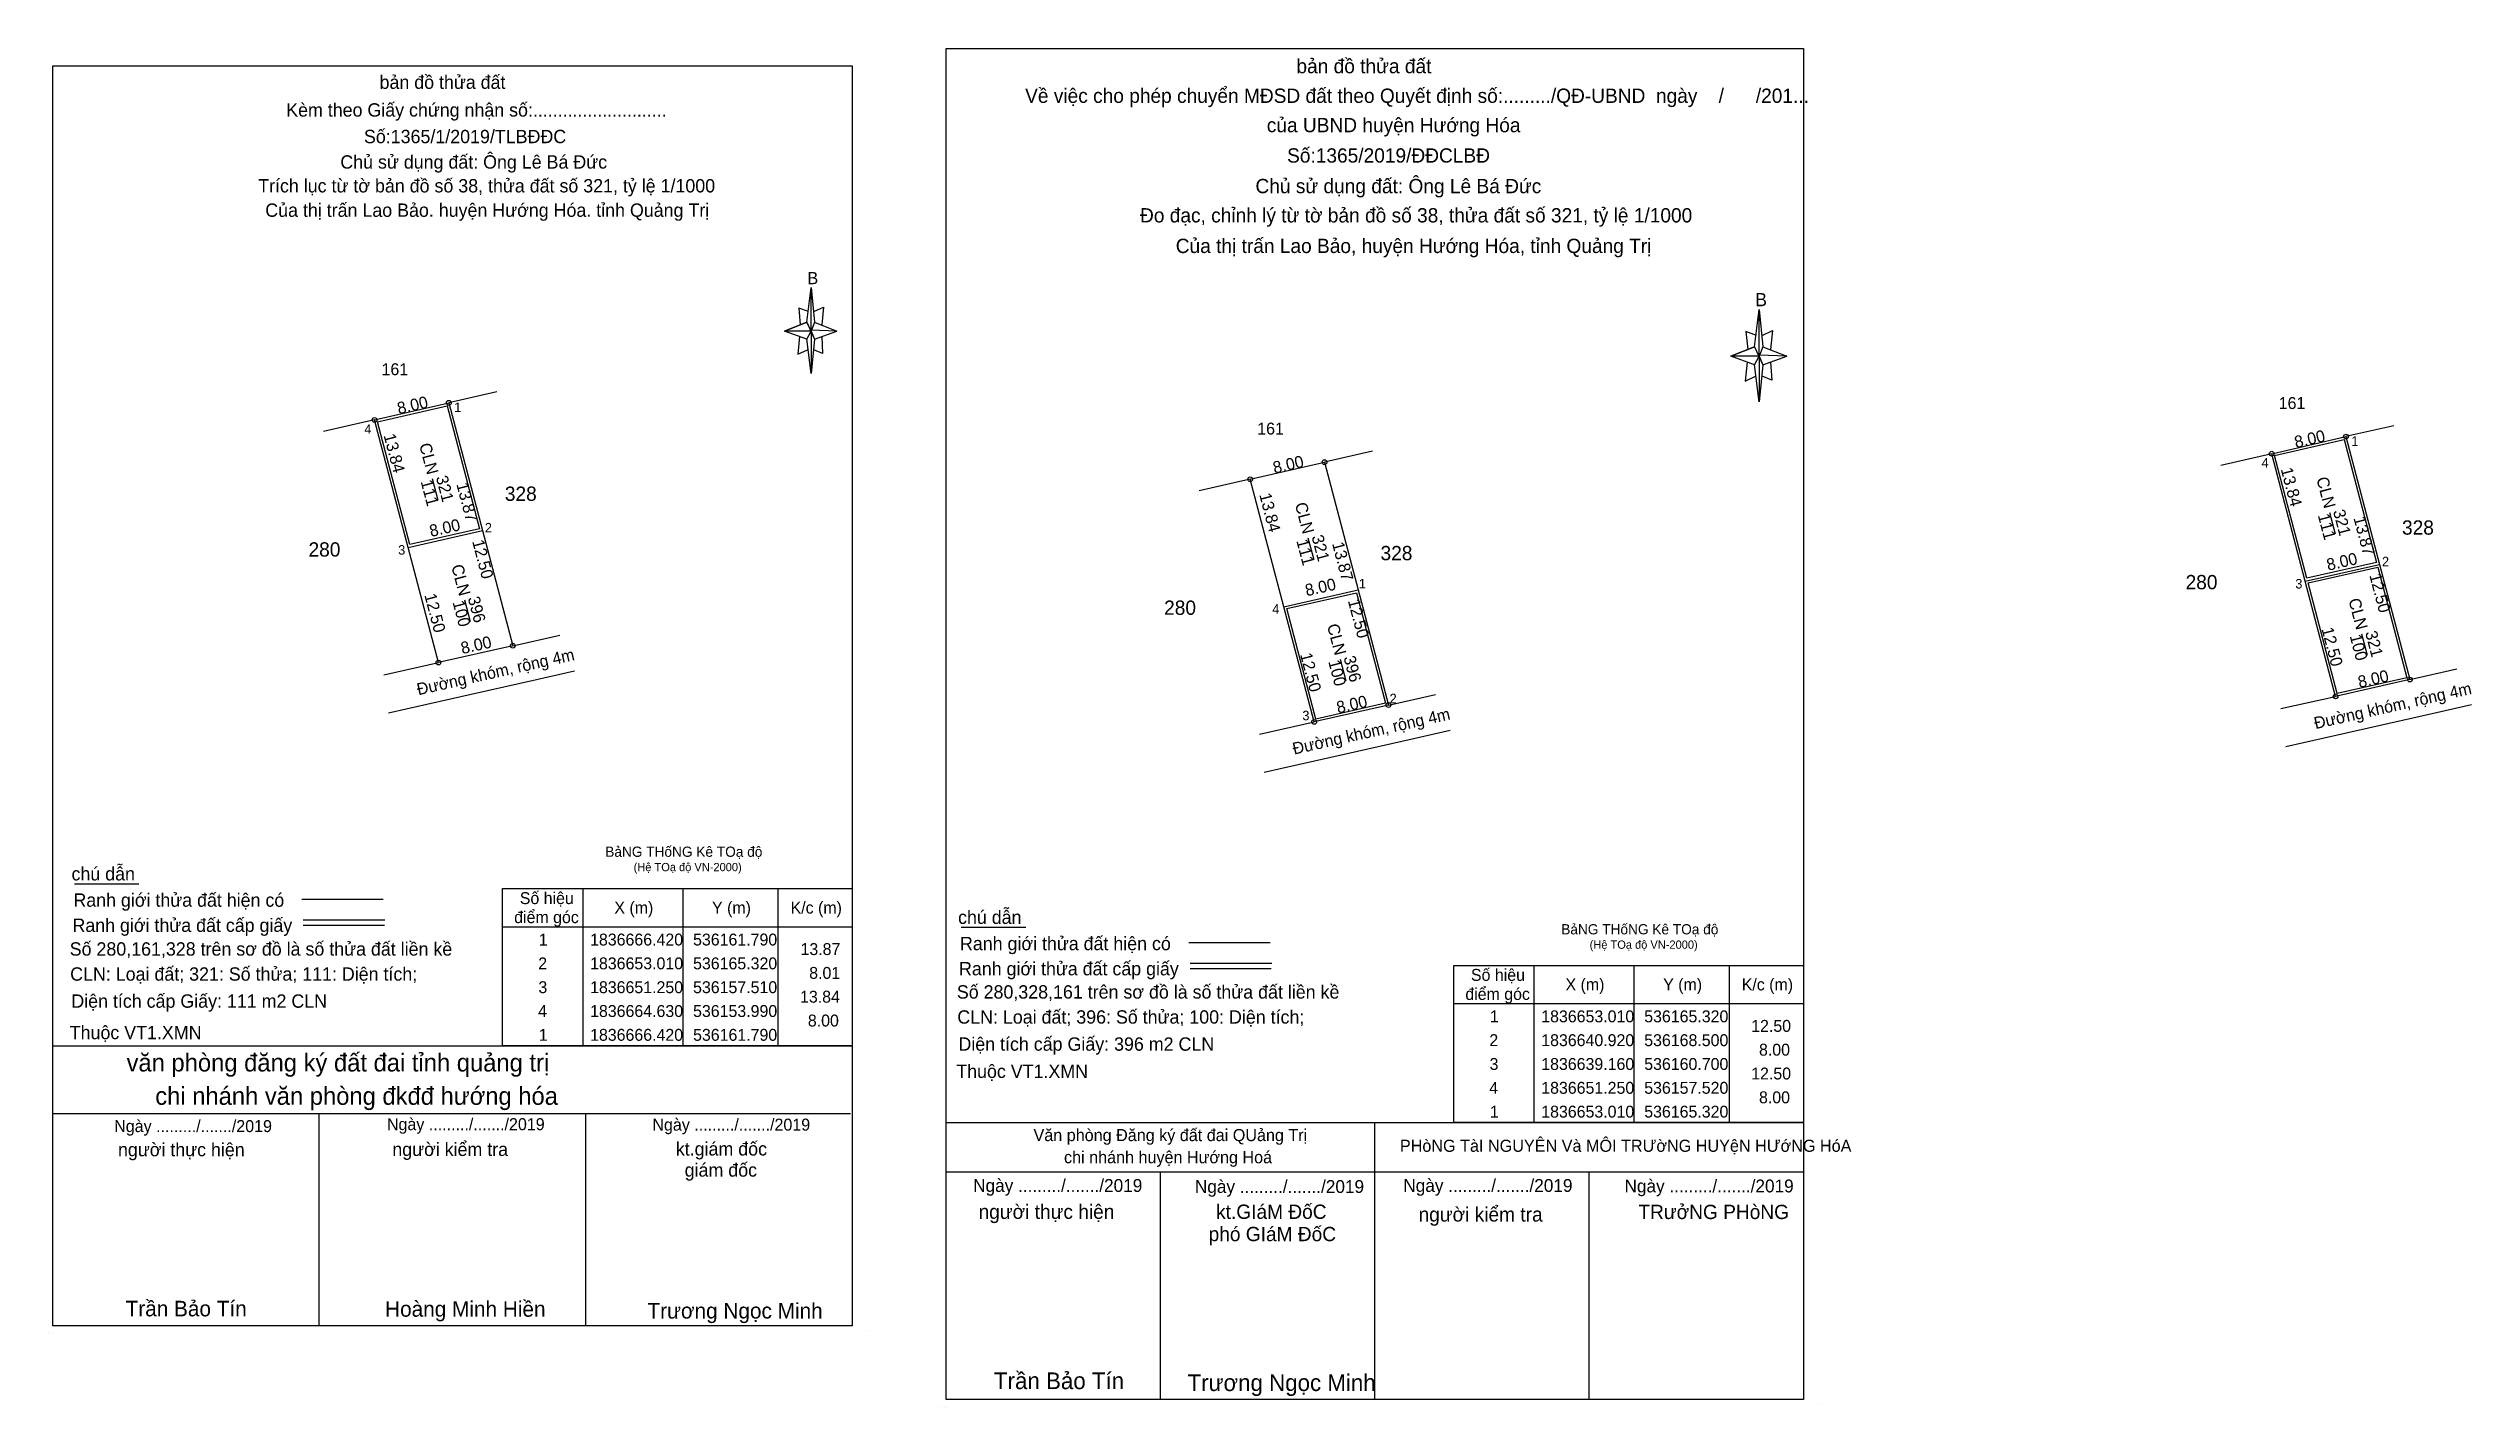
# Model space of a CAD drawing. Extents: x 535921 to 536175, y 1836565 to 1836707.
import ezdxf

# ---------------------------------------------------------------- set-up
doc = ezdxf.new("R2010")
doc.units = 0
for name, color, linetype in [('Level 1', 7, 'Continuous'), ('Level 10', 7, 'Continuous'), ('Level 13', 7, 'Continuous'), ('Level 17', 7, 'Continuous'), ('Level 2', 7, 'Continuous'), ('Level 5', 7, 'Continuous'), ('Level 6', 7, 'Continuous'), ('Level 63', 7, 'Continuous')]:
    doc.layers.add(name, color=color, linetype=linetype)

msp = doc.modelspace()

# ---------------------------------------------------------------- linework, layer by layer
at = {"layer": 'Level 1'}
for points in [[(536165.14, 1836652.71), (536168.19, 1836641.11), (536160.88, 1836639.46), (536157.83, 1836651.06)], [(536057.91, 1836650.03), (536060.96, 1836638.43), (536053.65, 1836636.78), (536050.6, 1836648.38)]]:
    msp.add_lwpolyline(points, close=True, dxfattribs=at)
at = {"layer": 'Level 10'}
for p, q in [((535967.67, 1836671.12), (535962.63, 1836669.97)), ((536166.83, 1836667.57), (536161.79, 1836666.42)), ((536059.6, 1836664.89), (536054.56, 1836663.74)), ((535969.34, 1836644.47), (535974.28, 1836645.59)), ((536168.5, 1836640.92), (536173.44, 1836642.04)), ((536061.27, 1836638.24), (536066.21, 1836639.36))]:
    msp.add_line(p, q, dxfattribs=at)
for points in [[(535954.83, 1836668.18), (535962.63, 1836669.97), (535966.16, 1836656.56)], [(535958.35, 1836654.8), (535954.83, 1836668.18), (535949.48, 1836666.95)], [(536153.99, 1836664.63), (536161.79, 1836666.42), (536165.32, 1836653.01)], [(536046.76, 1836661.95), (536054.56, 1836663.74), (536058.09, 1836650.33)], [(536157.51, 1836651.25), (536153.99, 1836664.63), (536148.64, 1836663.4)], [(536050.28, 1836648.57), (536046.76, 1836661.95), (536041.41, 1836660.72)], [(535966.16, 1836656.56), (535969.34, 1836644.47), (535961.54, 1836642.71)], [(535955.8, 1836641.42), (535961.54, 1836642.71), (535958.36, 1836654.8)], [(536154.96, 1836637.87), (536160.7, 1836639.16), (536157.52, 1836651.25)], [(536165.32, 1836653.01), (536168.5, 1836640.92), (536160.7, 1836639.16)], [(536047.73, 1836635.19), (536053.47, 1836636.48), (536050.29, 1836648.57)], [(536058.09, 1836650.33), (536061.27, 1836638.24), (536053.47, 1836636.48)], [(535956.3, 1836637.44), (535958.16, 1836637.86), (535964.99, 1836639.4), (535971.83, 1836640.94), (535975.81, 1836641.84)], [(536155.46, 1836633.89), (536157.32, 1836634.31), (536164.15, 1836635.85), (536170.99, 1836637.39), (536174.97, 1836638.29)], [(536048.23, 1836631.21), (536050.09, 1836631.63), (536056.92, 1836633.17), (536063.76, 1836634.71), (536067.74, 1836635.61)]]:
    msp.add_lwpolyline(points, dxfattribs=at)
at = {"layer": 'Level 13'}
for p, q in [((535960.89, 1836662.02), (535961.49, 1836659.76)), ((536160.05, 1836658.47), (536160.65, 1836656.21)), ((535958.35, 1836654.8), (535966.16, 1836656.56)), ((536052.82, 1836655.79), (536053.42, 1836653.53)), ((536157.51, 1836651.25), (536165.32, 1836653.01)), ((535964.26, 1836649.28), (535964.86, 1836647.02)), ((536050.28, 1836648.57), (536058.09, 1836650.33)), ((536163.42, 1836645.73), (536164.02, 1836643.47)), ((536056.19, 1836643.05), (536056.79, 1836640.79))]:
    msp.add_line(p, q, dxfattribs=at)
for centre in [(535954.83, 1836668.18), (535962.63, 1836669.97), (536161.79, 1836666.42), (536054.56, 1836663.74), (536153.99, 1836664.63), (536046.76, 1836661.95), (535969.34, 1836644.47), (535961.54, 1836642.71), (536168.5, 1836640.92), (536061.27, 1836638.24), (536160.7, 1836639.16), (536053.47, 1836636.48)]:
    msp.add_circle(centre, 0.25, dxfattribs=at)
at = {"layer": 'Level 17'}
for p, q in [((535923.33, 1836619.5), (535930.1, 1836619.5)), ((536016.43, 1836614.95), (536023.2, 1836614.95))]:
    msp.add_line(p, q, dxfattribs=at)
at = {"layer": 'Level 2'}
for p, q in [((535976.68, 1836618.98), (535976.68, 1836602.48)), ((535987.18, 1836618.98), (535987.18, 1836602.48)), ((535997.18, 1836618.98), (535997.18, 1836602.48)), ((535968.28, 1836614.98), (536004.98, 1836614.98))]:
    msp.add_line(p, q, dxfattribs=at)
for points in [[(535962.45, 1836669.67), (535965.85, 1836656.75), (535958.53, 1836655.1), (535955.14, 1836667.99)], [(536161.61, 1836666.12), (536165.01, 1836653.2), (536157.69, 1836651.55), (536154.3, 1836664.44)], [(535968.28, 1836618.98), (536004.98, 1836618.98), (536004.98, 1836602.48), (535968.28, 1836602.48)]]:
    msp.add_lwpolyline(points, close=True, dxfattribs=at)
at = {"layer": 'Level 5'}
for p, q in [((536000.2, 1836678.42), (536000.65, 1836682.06)), ((536000.38, 1836679.54), (535999.36, 1836679.91)), ((535999.36, 1836679.91), (535999.53, 1836678.15)), ((536000.95, 1836679.54), (536001.97, 1836680.01)), ((536001.97, 1836680.01), (536001.77, 1836678.15)), ((536099.7, 1836675.85), (536100.19, 1836679.76)), ((536000.2, 1836678.42), (535997.87, 1836677.5)), ((535997.87, 1836677.5), (536000.2, 1836678.42)), ((536000.2, 1836676.66), (535997.87, 1836677.5)), ((536000.65, 1836677.5), (535997.87, 1836677.5)), ((535999.46, 1836676.93), (535999.26, 1836675.06)), ((536000.65, 1836677.5), (536000.2, 1836678.42)), ((536000.2, 1836678.42), (536001.02, 1836676.66)), ((536003.36, 1836677.5), (536000.65, 1836677.59)), ((536000.65, 1836677.59), (536000.65, 1836677.5)), ((536000.65, 1836677.5), (536001.02, 1836676.66)), ((536001.02, 1836676.66), (536000.65, 1836673.03)), ((536001.02, 1836678.42), (536003.36, 1836677.5)), ((536001.02, 1836676.66), (536003.36, 1836677.5)), ((536001.02, 1836676.66), (536003.36, 1836677.5)), ((536001.77, 1836676.93), (536001.87, 1836675.16)), ((536099.9, 1836677.05), (536098.8, 1836677.45)), ((536098.8, 1836677.45), (536098.99, 1836675.56)), ((536100.51, 1836677.05), (536101.6, 1836677.56)), ((536101.6, 1836677.56), (536101.39, 1836675.56)), ((535999.26, 1836675.06), (536000.28, 1836675.54)), ((536001.87, 1836675.16), (536000.95, 1836675.54)), ((536099.7, 1836675.85), (536097.21, 1836674.87)), ((536097.21, 1836674.87), (536099.7, 1836675.85)), ((536099.7, 1836673.96), (536097.21, 1836674.87)), ((536100.19, 1836674.87), (536097.21, 1836674.87)), ((536098.91, 1836674.25), (536098.7, 1836672.25)), ((536100.19, 1836674.87), (536099.7, 1836675.85)), ((536099.7, 1836675.85), (536100.58, 1836673.96)), ((536103.09, 1836674.87), (536100.19, 1836674.96)), ((536100.19, 1836674.96), (536100.19, 1836674.87)), ((536100.19, 1836674.87), (536100.58, 1836673.96)), ((536100.58, 1836673.96), (536100.19, 1836670.07)), ((536100.58, 1836675.85), (536103.09, 1836674.87)), ((536100.58, 1836673.96), (536103.09, 1836674.87)), ((536100.58, 1836673.96), (536103.09, 1836674.87)), ((536101.39, 1836674.25), (536101.5, 1836672.36)), ((536098.7, 1836672.25), (536099.79, 1836672.76)), ((536101.5, 1836672.36), (536100.51, 1836672.76)), ((535921.05, 1836602.48), (536004.98, 1836602.48)), ((535921.05, 1836595.39), (536004.79, 1836595.39)), ((535921.05, 1836595.39), (536004.79, 1836595.39)), ((535921.05, 1836595.39), (536004.79, 1836595.39)), ((535921.05, 1836573.11), (535921.05, 1836595.39)), ((535949.03, 1836573.11), (535949.03, 1836595.39)), ((535977, 1836573.11), (535977, 1836595.39)), ((536014.83, 1836594.42), (536104.83, 1836594.42)), ((536059.83, 1836565.36), (536059.83, 1836594.42)), ((536014.83, 1836589.26), (536104.83, 1836589.26)), ((536014.83, 1836589.26), (536104.63, 1836589.26)), ((536014.83, 1836589.26), (536104.63, 1836589.26)), ((536014.83, 1836565.36), (536014.83, 1836589.26)), ((536014.83, 1836565.36), (536014.83, 1836589.26)), ((536037.33, 1836565.36), (536037.33, 1836589.26)), ((536082.33, 1836565.36), (536082.33, 1836589.26)), ((535920.6, 1836572.39), (535920.6, 1836572.39)), ((535920.6, 1836572.39), (535920.6, 1836572.39)), ((535920.6, 1836572.39), (535920.6, 1836572.39)), ((535920.98, 1836572.32), (535920.98, 1836572.32)), ((535920.98, 1836572.32), (535920.98, 1836572.32)), ((535920.98, 1836572.32), (535920.98, 1836572.32)), ((536004.98, 1836573.11), (535921.05, 1836573.11)), ((536014.36, 1836564.59), (536014.36, 1836564.59)), ((536014.36, 1836564.59), (536014.36, 1836564.59)), ((536014.36, 1836564.59), (536014.36, 1836564.59)), ((536014.76, 1836564.52), (536014.76, 1836564.52)), ((536014.76, 1836564.52), (536014.76, 1836564.52)), ((536014.76, 1836564.52), (536014.76, 1836564.52)), ((536104.83, 1836565.36), (536014.83, 1836565.36))]:
    msp.add_line(p, q, dxfattribs=at)
for points in [[(536014.83, 1836707.16), (536104.83, 1836707.16), (536104.83, 1836565.36), (536014.83, 1836565.36)], [(535921.05, 1836705.34), (536004.98, 1836705.34), (536004.98, 1836573.11), (535921.05, 1836573.11)], [(536000.65, 1836682.06), (536001.02, 1836678.42), (536000.65, 1836677.5)], [(536100.19, 1836679.76), (536100.58, 1836675.85), (536100.19, 1836674.87)], [(536000.65, 1836677.5), (536000.65, 1836673.03), (536000.2, 1836676.66)], [(536100.19, 1836674.87), (536100.19, 1836670.07), (536099.7, 1836673.96)]]:
    msp.add_lwpolyline(points, close=True, dxfattribs=at)
at = {"layer": 'Level 6'}
for p, q in [((535947.21, 1836617.87), (535955.74, 1836617.87)), ((535947.34, 1836615.72), (535955.92, 1836615.72)), ((535947.34, 1836615.15), (535955.86, 1836615.15)), ((536040.31, 1836613.32), (536048.84, 1836613.32)), ((536040.44, 1836611.17), (536049.02, 1836611.17)), ((536040.44, 1836610.6), (536048.96, 1836610.6)), ((536014.83, 1836594.42), (536104.83, 1836594.42)), ((536006.74, 1836572.64), (536006.74, 1836572.64)), ((536006.74, 1836572.64), (536006.74, 1836572.64)), ((536006.74, 1836572.64), (536006.74, 1836572.64)), ((536106.73, 1836564.86), (536106.73, 1836564.86)), ((536106.73, 1836564.86), (536106.73, 1836564.86)), ((536106.73, 1836564.86), (536106.73, 1836564.86)), ((536106.73, 1836564.86), (536106.73, 1836564.86)), ((536106.73, 1836564.86), (536106.73, 1836564.86)), ((536106.73, 1836564.86), (536106.73, 1836564.86))]:
    msp.add_line(p, q, dxfattribs=at)
at = {"layer": 'Level 63'}
for p, q in [((536076.53, 1836610.92), (536076.53, 1836594.42)), ((536087.03, 1836610.92), (536087.03, 1836594.42)), ((536097.03, 1836610.92), (536097.03, 1836594.42)), ((536068.13, 1836606.92), (536104.83, 1836606.92))]:
    msp.add_line(p, q, dxfattribs=at)
msp.add_lwpolyline([(536068.13, 1836610.92), (536104.83, 1836610.92), (536104.83, 1836594.42), (536068.13, 1836594.42)], close=True, dxfattribs=at)

# ---------------------------------------------------------------- texts
at = {"layer": 'Level 1'}
for s, height, p in [('BảNG THốNG Kê TOạ độ ', 1.0724, (535979.05, 1836622.32)), ('(Hệ TOạ độ VN-2000)', 0.8672, (535982.03, 1836620.81)), ('BảNG THốNG Kê TOạ độ ', 1.0724, (536079.41, 1836614.18)), ('(Hệ TOạ độ VN-2000)', 0.8672, (536082.39, 1836612.67))]:
    msp.add_text(s, height=height, dxfattribs=at).set_placement(p)
at = {"layer": 'Level 13'}
for s, height, p in [('161', 1.25, (535955.57, 1836672.87)), ('161', 1.25, (536154.73, 1836669.32)), ('161', 1.25, (536047.5, 1836666.64)), ('328', 1.5, (535968.51, 1836659.68)), ('328', 1.5, (536167.67, 1836656.13)), ('280', 1.5, (535947.9, 1836653.83)), ('328', 1.5, (536060.44, 1836653.45)), ('280', 1.5, (536144.95, 1836650.4)), ('280', 1.5, (536037.72, 1836647.72))]:
    msp.add_text(s, height=height, dxfattribs=at).set_placement(p)
for s, rotation, p in [('CLN', 284.7873, (535959.51, 1836665.57)), ('111', 284.7873, (535959.66, 1836661.72)), ('321', 284.7873, (535961.26, 1836662.15)), ('CLN', 284.7873, (536158.67, 1836662.02)), ('CLN', 284.7873, (536051.44, 1836659.34)), ('111', 284.7873, (536158.82, 1836658.17)), ('321', 284.7873, (536160.42, 1836658.6)), ('321', 284.7873, (536053.19, 1836655.92)), ('111', 284.7873, (536051.59, 1836655.49)), ('CLN', 284.7873, (535962.88, 1836652.83)), ('100', 284.7873, (535963.01, 1836649.05)), ('396', 284.7873, (535964.61, 1836649.48)), ('CLN', 284.7873, (536162.04, 1836649.28)), ('CLN', 284.7873, (536054.81, 1836646.6)), ('100', 284.7873, (536162.17, 1836645.5)), ('321', 284.7873, (536163.79, 1836645.86)), ('Đường khóm, rộng 4m', 12.6884, (535959.43, 1836639.27)), ('396', 284.7873, (536056.54, 1836643.25)), ('100', 284.7873, (536054.94, 1836642.82)), ('Đường khóm, rộng 4m', 12.6884, (536158.59, 1836635.72)), ('Đường khóm, rộng 4m', 12.6884, (536051.36, 1836633.04))]:
    msp.add_text(s, height=1.25, rotation=rotation, dxfattribs=at).set_placement(p)
at = {"layer": 'Level 2'}
for s, rotation, p in [('8.00', 12.9249, (535957.37, 1836668.76)), ('13.84', 284.7393, (535955.77, 1836666.56)), ('8.00', 12.9249, (536156.53, 1836665.21)), ('8.00', 12.9249, (536049.3, 1836662.53)), ('13.87', 284.7478, (535963.41, 1836661.43)), ('13.84', 284.7393, (536154.93, 1836663.01)), ('13.84', 284.7393, (536047.7, 1836660.33)), ('13.87', 284.7478, (536162.57, 1836657.88)), ('13.87', 284.7478, (536055.34, 1836655.2))]:
    msp.add_text(s, height=1.25, rotation=rotation, dxfattribs=at).set_placement(p)
for s, height, p in [(' 1', 1, (535962.82, 1836669)), (' 4', 1, (535953.39, 1836666.72)), (' 1', 1, (536161.98, 1836665.45)), (' 4', 1, (536152.55, 1836663.17)), (' 2', 1, (535966.04, 1836656.36)), (' 3', 1, (535956.94, 1836654.03)), (' 2', 1, (536165.2, 1836652.81)), (' 1', 1, (536057.79, 1836650.49)), (' 3', 1, (536156.1, 1836650.48)), (' 4', 1, (536048.7, 1836647.84)), (' 2', 1, (536061.02, 1836638.43)), (' 3', 1, (536051.86, 1836636.65)), ('Số hiệu', 1.25, (535970.08, 1836617.36)), ('X (m)', 1.25, (535980.01, 1836616.36)), ('Y (m)', 1.25, (535990.26, 1836616.36)), ('K/c (m)', 1.25, (535998.51, 1836616.36)), ('điểm góc', 1.25, (535969.49, 1836615.36)), (' 1', 1.25, (535971.61, 1836613.01)), ('1836666.420', 1.25, (535977.46, 1836613.01)), ('536161.790', 1.25, (535988.27, 1836613.01)), ('13.87', 1.25, (535999.55, 1836612.01)), (' 2', 1.25, (535971.55, 1836610.51)), ('1836653.010', 1.25, (535977.46, 1836610.51)), ('536165.320', 1.25, (535988.27, 1836610.51)), ('8.01', 1.25, (536000.46, 1836609.51)), (' 3', 1.25, (535971.57, 1836608.01)), ('1836651.250', 1.25, (535977.46, 1836608.01)), ('536157.510', 1.25, (535988.27, 1836608.01)), ('13.84', 1.25, (535999.5, 1836607.01)), (' 4', 1.25, (535971.54, 1836605.51)), ('1836664.630', 1.25, (535977.46, 1836605.51)), ('536153.990', 1.25, (535988.27, 1836605.51)), ('8.00', 1.25, (536000.32, 1836604.51)), (' 1', 1.25, (535971.61, 1836603.01)), ('1836666.420', 1.25, (535977.46, 1836603.01)), ('536161.790', 1.25, (535988.27, 1836603.01))]:
    msp.add_text(s, height=height, dxfattribs=at).set_placement(p)
at = {"layer": 'Level 5'}
for s, height, p in [('bản đồ thửa đất', 1.3988, (535955.36, 1836702.92)), ('bản đồ thửa đất', 1.5, (536051.61, 1836704.56)), ('Kèm theo Giấy chứng nhận số:...........................', 1.3988, (535945.56, 1836700.01)), ('Về việc cho phép chuyển MĐSD đất theo Quyết định số:........./QĐ-UBND  ngày    /      /201...', 1.5, (536023.13, 1836701.45)), ('của UBND huyện Hướng Hóa', 1.5, (536048.5, 1836698.37)), ('Số:1365/1/2019/TLBĐĐC', 1.4, (535953.72, 1836697.22)), ('Số:1365/2019/ĐĐCLBĐ', 1.5, (536050.63, 1836695.18)), ('Chủ sử dụng đất: Ông Lê Bá Đức', 1.4, (535951.24, 1836694.55)), ('Chủ sử dụng đất: Ông Lê Bá Đức', 1.5, (536047.31, 1836691.97)), ('Trích lục từ tờ bản đồ số 38, thửa đất số 321, tỷ lệ 1/1000 ', 1.4, (535942.62, 1836692.05)), ('Của thị trấn Lao Bảo. huyện Hướng Hóa. tỉnh Quảng Trị', 1.4, (535943.36, 1836689.49)), ('Đo đạc, chỉnh lý từ tờ bản đồ số 38, thửa đất số 321, tỷ lệ 1/1000 ', 1.5, (536035.19, 1836688.9)), ('Của thị trấn Lao Bảo, huyện Hướng Hóa, tỉnh Quảng Trị', 1.5, (536038.94, 1836685.69)), ('B', 1.28, (536000.27, 1836682.42)), ('B', 1.38, (536099.78, 1836680.11)), ('văn phòng đăng ký đất đai tỉnh quảng trị', 1.865, (535928.8, 1836599.79)), ('chi nhánh văn phòng đkđđ hướng hóa', 1.865, (535931.81, 1836596.29)), ('Ngày ........./......./2019', 1.2589, (535927.5, 1836593.43)), ('Ngày ........./......./2019', 1.2589, (535956.13, 1836593.63)), ('Ngày ........./......./2019', 1.2589, (535984, 1836593.58)), ('người thực hiện', 1.3988, (535927.9, 1836590.89)), ('người kiểm tra', 1.3988, (535956.7, 1836590.92)), ('kt.giám đốc', 1.4, (535986.46, 1836590.97)), ('giám đốc', 1.4, (535987.39, 1836588.75)), ('Ngày ........./......./2019', 1.35, (536017.67, 1836587.15)), ('Ngày ........./......./2019', 1.35, (536040.95, 1836587.04)), ('Ngày ........./......./2019', 1.35, (536062.83, 1836587.15)), ('Ngày ........./......./2019', 1.35, (536086.05, 1836587.1)), ('người thực hiện', 1.5, (536018.24, 1836584.32)), ('kt.GIáM ĐốC', 1.5, (536043.18, 1836584.32)), ('người kiểm tra', 1.5, (536064.43, 1836584.04)), ('TRưởNG PHòNG', 1.5, (536087.51, 1836584.3)), ('phó GIáM ĐốC', 1.5, (536042.39, 1836581.98)), ('Trần Bảo Tín', 1.6288, (535928.7, 1836574.09)), ('Hoàng Minh Hiền', 1.63, (535955.94, 1836574.05)), ('Trương Ngọc Minh', 1.63, (535983.48, 1836573.86)), ('Trần Bảo Tín', 1.75, (536019.86, 1836566.45)), ('Trương Ngọc Minh', 1.75, (536040.18, 1836566.25))]:
    msp.add_text(s, height=height, dxfattribs=at).set_placement(p)
at = {"layer": 'Level 6'}
for s, height, p in [('chú dẫn', 1.399, (535923.02, 1836619.84)), ('Ranh giới thửa đất hiện có ', 1.3988, (535923.22, 1836617.08)), ('Ranh giới thửa đất cấp giấy', 1.3988, (535923.12, 1836614.44)), ('chú dẫn', 1.399, (536016.09, 1836615.28)), ('Số 280,161,328 trên sơ đồ là số thửa đất liền kề', 1.4, (535922.83, 1836611.95)), ('Ranh giới thửa đất hiện có ', 1.3988, (536016.29, 1836612.52)), ('CLN: Loại đất; 321: Số thửa; 111: Diện tích;', 1.4, (535922.88, 1836609.32)), ('Ranh giới thửa đất cấp giấy', 1.3988, (536016.19, 1836609.88)), ('Diện tích cấp Giấy: 111 m2 CLN', 1.4, (535923, 1836606.48)), ('Số 280,328,161 trên sơ đồ là số thửa đất liền kề', 1.4, (536015.96, 1836607.44)), ('CLN: Loại đất; 396: Số thửa; 100: Diện tích;', 1.4, (536016.01, 1836604.81)), ('Thuộc VT1.XMN', 1.4, (535922.83, 1836603.18)), ('Diện tích cấp Giấy: 396 m2 CLN', 1.4, (536016.13, 1836601.97)), ('Thuộc VT1.XMN', 1.4, (536015.9, 1836599.11)), (' Văn phòng Đăng ký đất đai QUảng Trị', 1.2673, (536023.54, 1836592.48)), ('PHòNG TàI NGUYÊN Và MÔI TRƯờNG HUYệN HƯớNG HóA', 1.27, (536062.47, 1836591.36)), ('chi nhánh huyện Hướng Hoá', 1.2673, (536027.21, 1836590.16))]:
    msp.add_text(s, height=height, dxfattribs=at).set_placement(p)
at = {"layer": 'Level 63'}
for s, rotation, p in [('8.00', 12.7153, (535960.75, 1836655.89)), ('12.50', 284.7366, (535965.07, 1836655.43)), ('8.00', 12.7153, (536159.91, 1836652.34)), ('8.00', 12.7153, (536052.68, 1836649.66)), ('12.50', 284.7366, (536164.23, 1836651.88)), ('12.50', 284.7366, (535960.05, 1836649.79)), ('12.50', 284.7366, (536057, 1836649.2)), ('12.50', 284.7366, (536159.21, 1836646.24)), ('8.00', 12.7153, (535964.04, 1836643.59)), ('12.50', 284.7366, (536051.98, 1836643.56)), ('8.00', 12.7153, (536163.2, 1836640.04)), ('8.00', 12.7153, (536055.97, 1836637.36))]:
    msp.add_text(s, height=1.25, rotation=rotation, dxfattribs=at).set_placement(p)
for s, p in [('Số hiệu', (536069.93, 1836609.3)), ('điểm góc', (536069.34, 1836607.3)), ('X (m)', (536079.86, 1836608.3)), ('Y (m)', (536090.11, 1836608.3)), ('K/c (m)', (536098.36, 1836608.3)), (' 1', (536071.46, 1836604.95)), ('1836653.010', (536077.31, 1836604.95)), ('536165.320', (536088.12, 1836604.95)), ('12.50', (536099.35, 1836603.95)), (' 2', (536071.4, 1836602.45)), ('1836640.920', (536077.31, 1836602.45)), ('536168.500', (536088.12, 1836602.45)), ('8.00', (536100.17, 1836601.45)), (' 3', (536071.42, 1836599.95)), ('1836639.160', (536077.31, 1836599.95)), ('536160.700', (536088.12, 1836599.95)), ('12.50', (536099.35, 1836598.95)), (' 4', (536071.39, 1836597.45)), ('1836651.250', (536077.31, 1836597.45)), ('536157.520', (536088.12, 1836597.45)), ('8.00', (536100.17, 1836596.45)), (' 1', (536071.46, 1836594.95)), ('1836653.010', (536077.31, 1836594.95)), ('536165.320', (536088.12, 1836594.95))]:
    msp.add_text(s, height=1.25, dxfattribs=at).set_placement(p)

doc.saveas('drawing.dxf')
